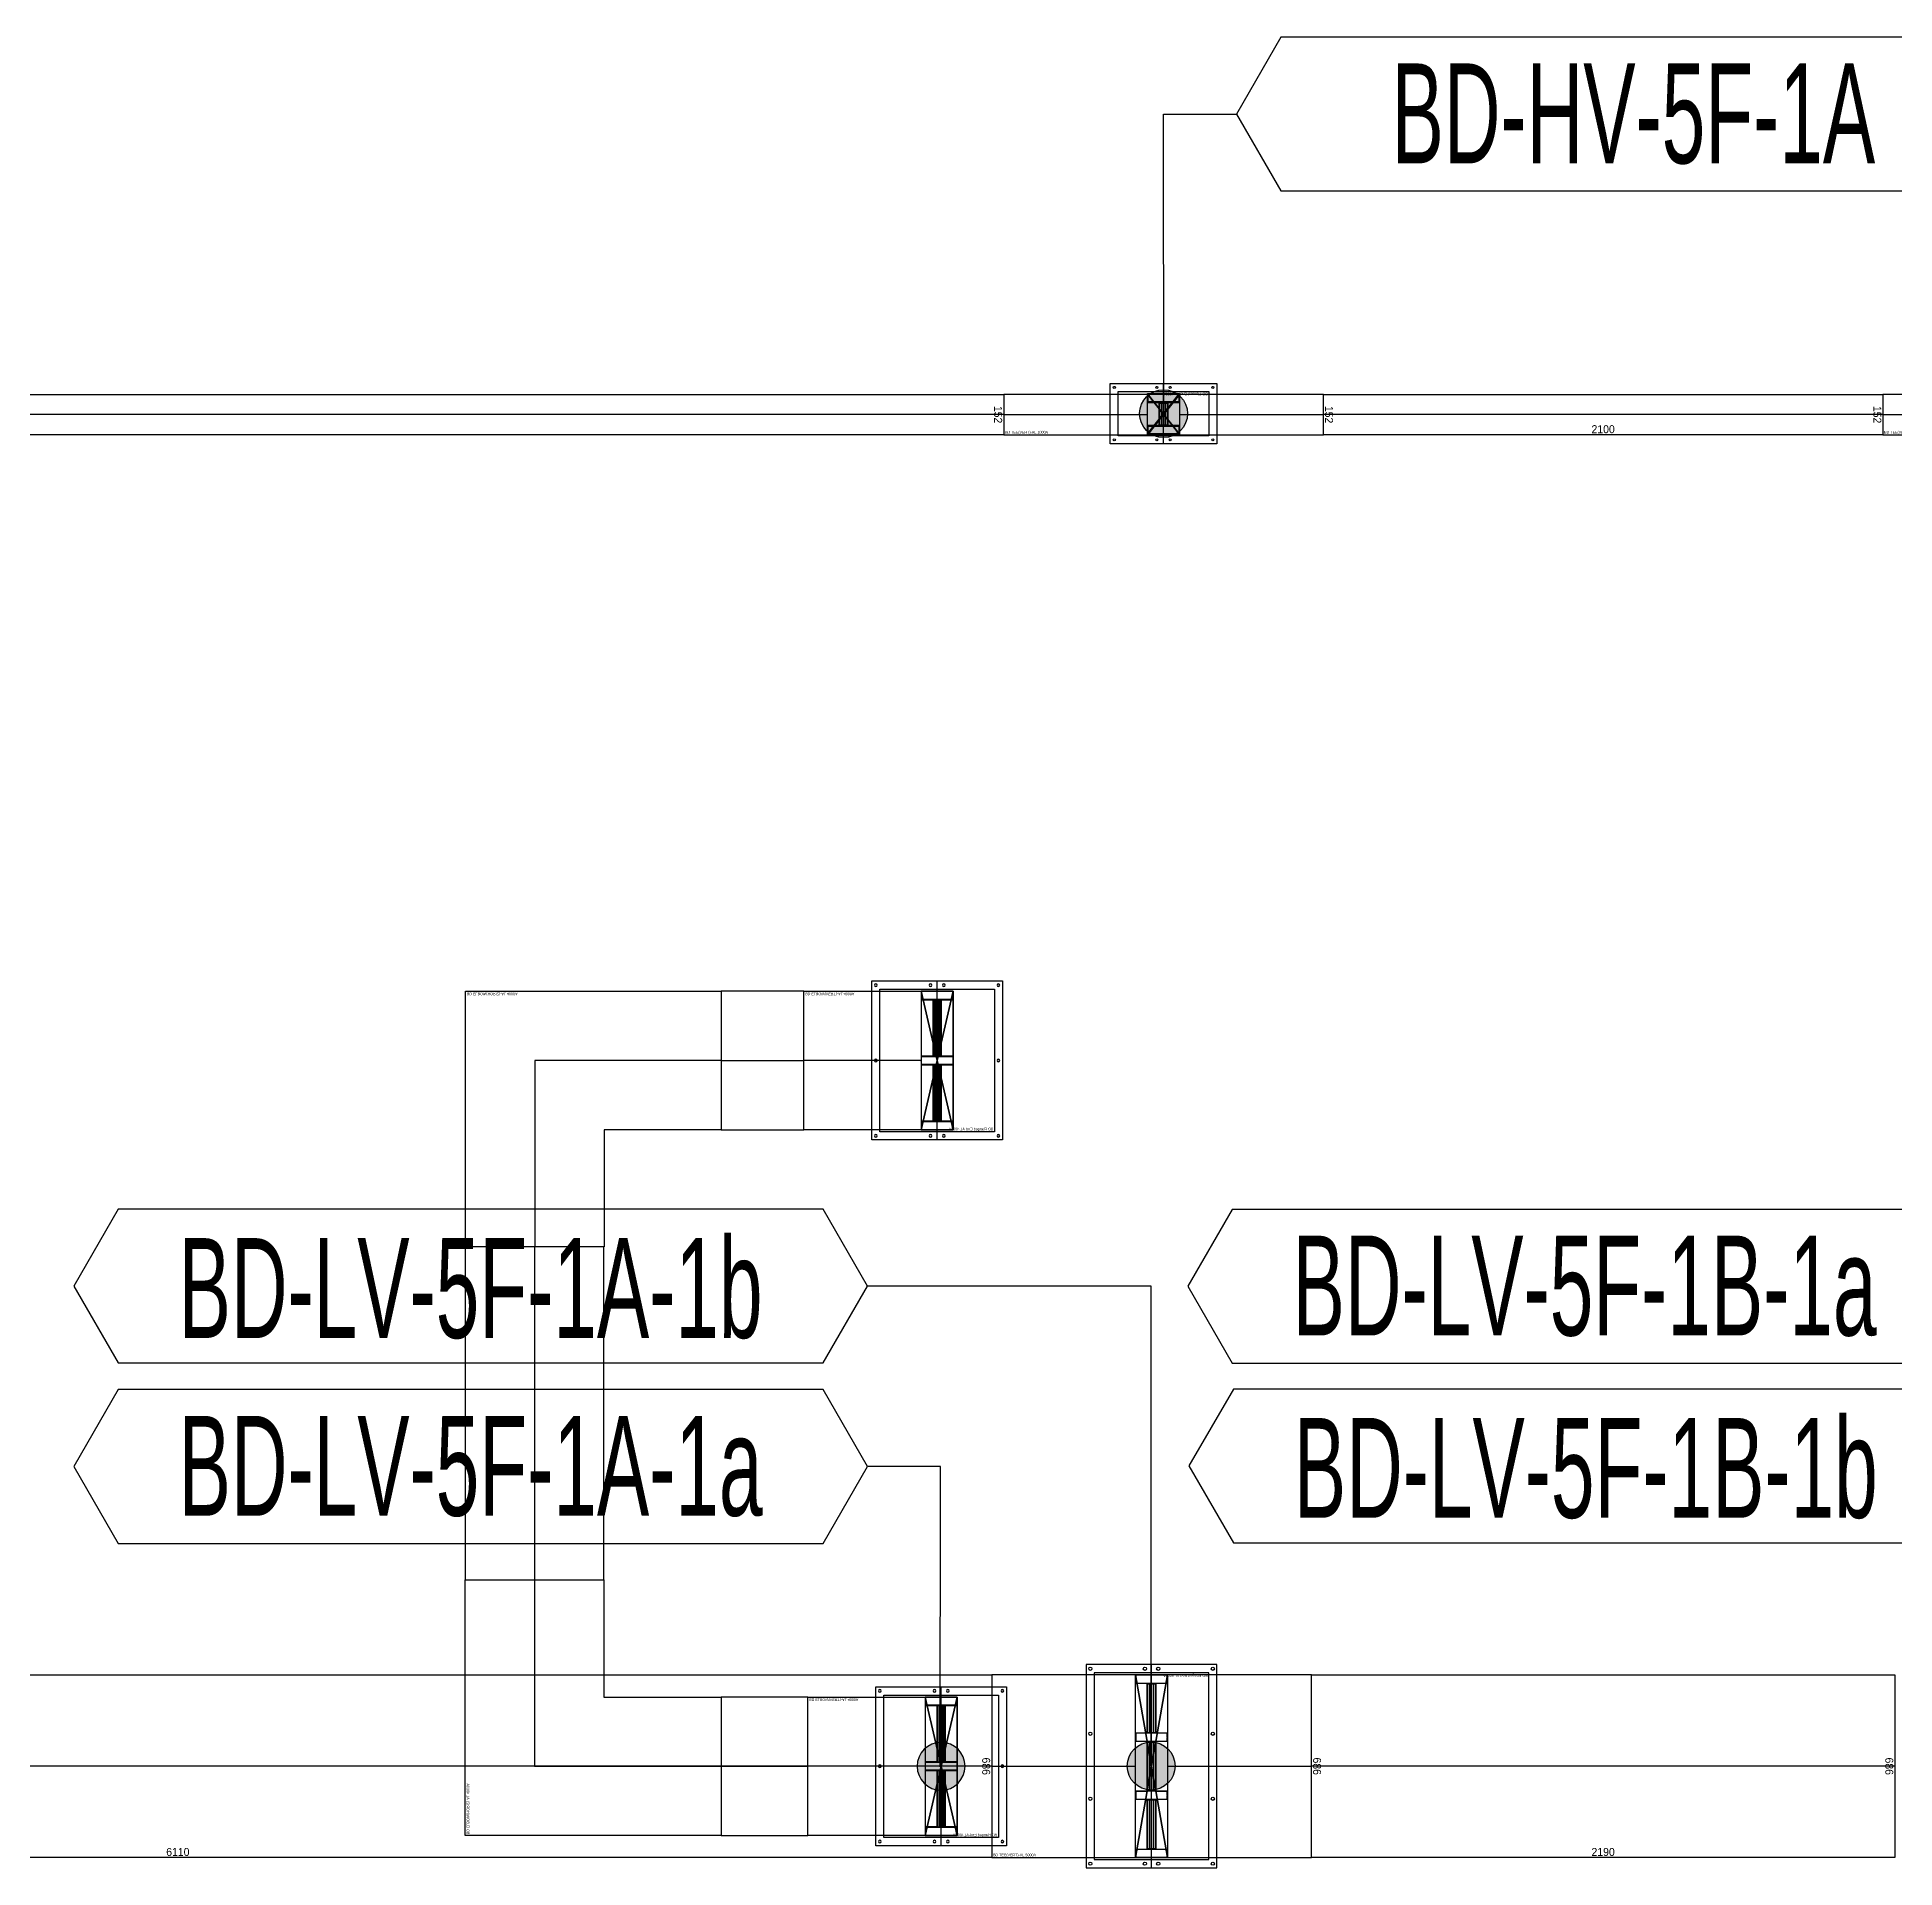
# Model space of a CAD drawing. Header units: millimetres. Extents: x 28486 to 374549, y -351975 to 868946.
# Drawn here: x 134225 to 141199, y 493074 to 499947 of the extents above; entities that cross this region are included whole.
import ezdxf
from ezdxf.enums import TextEntityAlignment as Align

# ---------------------------------------------------------------- set-up
doc = ezdxf.new("R2010")
doc.units = ezdxf.units.MM
doc.header["$LTSCALE"] = 150
doc.layers.get('Defpoints').update_dxf_attribs({"color": 150})
for name, color, linetype in [('-----27 Bus Duct_HV_IT BACK UP B', 3, 'Continuous'), ('-----27 Bus Duct_LV_380-220V', 200, 'Continuous'), ('-----27 Bus Duct_LV_380-220V_IT BACK UP', 2, 'Continuous'), ('-----29 주기', 1, 'Continuous'), ('-----30 Text', 2, 'Continuous'), ('-----99 Cable Schedule', 2, 'Continuous')]:
    doc.layers.add(name, color=color, linetype=linetype)
doc.styles.add('ELEC', font='')
doc.styles.get("Standard").update_dxf_attribs({"font": ''})
doc.styles.get('ELEC').set_extended_font_data('Dotum')
doc.styles.get('Standard').set_extended_font_data('Dotum')
doc.dimstyles.new('전기통신참고용-치수', dxfattribs={"dimscale": 15, "dimtxt": 2, "dimasz": 0, "dimexe": 0, "dimexo": 0, "dimgap": 0.4, "dimtad": 4, "dimdec": 0, "dimzin": 0, "dimdsep": 46, "dimtxsty": 'Standard', "dimblk": 'NONE', "dimcen": 0, "dimse1": 1, "dimse2": 1, "dimsd1": 1, "dimsd2": 1, "dimclrd": 8, "dimclre": 8, "dimclrt": 8, "dimadec": 0, "dimazin": 0, "dimtfac": 1, "dimtdec": 0, "dimtix": 1, "dimtmove": 2, "dimatfit": 0, "dimldrblk": 'NONE', "dimfxl": 2, "dimtolj": 1, "dimtzin": 0, "dimarcsym": 0})

# ---------------------------------------------------------------- blocks, each defined once
blk = doc.blocks.new('*U79')
at = {"color": 0}
blk.add_line((0, 381.5), (0, -381.5), dxfattribs=at)
at = {"color": 1}
for p, q in [((60, 343), (-60, -343)), ((-60, 343), (60, -343))]:
    blk.add_line(p, q, dxfattribs=at)
at = {"color": 0}
for points in [[(-245, -381.5), (245, -381.5), (245, 381.5), (-245, 381.5)], [(-215, -350.5), (215, -350.5), (215, 350.5), (-215, 350.5)]]:
    blk.add_lwpolyline(points, close=True, dxfattribs=at)
at = {"color": 1}
blk.add_lwpolyline([(60, -343), (-60, -343), (-60, 343), (60, 343)], close=True, dxfattribs=at)
for points in [[(-60, 123, -0.4142136), (-58, 125), (-17.2, 125, 0.4142136), (-16.2, 126), (-16.2, 310, 0.4142136), (-17.2, 311), (-58, 311, -0.4142136), (-60, 313), (-60, 343, -0.4142136), (-59, 342), (-59, 313, 0.4142136), (-58, 312), (58, 312, 0.4142136), (59, 313), (59, 342, -0.4142136), (60, 343), (60, 313, -0.4142136), (58, 311), (17.2, 311, 0.4142136), (16.2, 310), (16.2, 126, 0.4142136), (17.2, 125), (58, 125, -0.4142136), (60, 123), (60, 111, -0.4142136), (59, 112), (59, 123, 0.4142136), (58, 124), (-58, 124, 0.4142136), (-59, 123), (-59, 112, -0.4142136), (-60, 111), (-60, 111), (-60, 111), (-60, 111)], [(-15.2, 126), (-15.2, 310, -0.4142136), (-14.2, 311), (14.2, 311, -0.4142136), (15.2, 310), (15.2, 126, -0.4142136), (14.2, 125), (-14.2, 125, -0.4142136)], [(-14.2, 127), (-14.2, 309, -0.4142136), (-13.2, 310), (-8.85, 310, -0.4142136), (-7.85, 309), (-7.85, 127, -0.4142136), (-8.85, 126), (-13.2, 126, -0.4142136)], [(-6.85, 127), (-6.85, 309, -0.4142136), (-5.85, 310), (-1.5, 310, -0.4142136), (-0.5, 309), (-0.5, 127, -0.4142136), (-1.5, 126), (-5.85, 126, -0.4142136)], [(0.5, 127), (0.5, 309, -0.4142136), (1.5, 310), (5.85, 310, -0.4142136), (6.85, 309), (6.85, 127, -0.4142136), (5.85, 126), (1.5, 126, -0.4142136)], [(7.85, 127), (7.85, 309, -0.4142136), (8.85, 310), (13.2, 310, -0.4142136), (14.2, 309), (14.2, 127, -0.4142136), (13.2, 126), (8.85, 126, -0.4142136)], [(-60, -95, -0.4142136), (-58, -93), (-17.2, -93, 0.4142136), (-16.2, -92), (-16.2, 92, 0.4142136), (-17.2, 93), (-58, 93, -0.4142136), (-60, 95), (-60, 109, -0.4142136), (-59, 108), (-59, 95, 0.4142136), (-58, 94), (58, 94, 0.4142136), (59, 95), (59, 108, -0.4142136), (60, 109), (60, 95, -0.4142136), (58, 93), (17.2, 93, 0.4142136), (16.2, 92), (16.2, -92, 0.4142136), (17.2, -93), (58, -93, -0.4142136), (60, -95), (60, -108, -0.4142136), (59, -107), (59, -95, 0.4142136), (58, -94), (-58, -94, 0.4142136), (-59, -95), (-59, -107, -0.4142136), (-60, -108), (-60, -108), (-60, -108), (-60, -108)], [(-15.2, -92), (-15.2, 92, -0.4142136), (-14.2, 93), (14.2, 93, -0.4142136), (15.2, 92), (15.2, -92, -0.4142136), (14.2, -93), (-14.2, -93, -0.4142136)], [(-14.2, -91), (-14.2, 91, -0.4142136), (-13.2, 92), (-8.85, 92, -0.4142136), (-7.85, 91), (-7.85, -91, -0.4142136), (-8.85, -92), (-13.2, -92, -0.4142136)], [(-6.85, -91), (-6.85, 91, -0.4142136), (-5.85, 92), (-1.5, 92, -0.4142136), (-0.5, 91), (-0.5, -91, -0.4142136), (-1.5, -92), (-5.85, -92, -0.4142136)], [(0.5, -91), (0.5, 91, -0.4142136), (1.5, 92), (5.85, 92, -0.4142136), (6.85, 91), (6.85, -91, -0.4142136), (5.85, -92), (1.5, -92, -0.4142136)], [(7.85, -91), (7.85, 91, -0.4142136), (8.85, 92), (13.2, 92, -0.4142136), (14.2, 91), (14.2, -91, -0.4142136), (13.2, -92), (8.85, -92, -0.4142136)], [(-60, -313, -0.4142136), (-58, -311), (-17.2, -311, 0.4142136), (-16.2, -310), (-16.2, -126, 0.4142136), (-17.2, -125), (-58, -125, -0.4142136), (-60, -123), (-60, -110, -0.4142136), (-59, -111), (-59, -123, 0.4142136), (-58, -124), (58, -124, 0.4142136), (59, -123), (59, -111, -0.4142136), (60, -110), (60, -123, -0.4142136), (58, -125), (17.2, -125, 0.4142136), (16.2, -126), (16.2, -310, 0.4142136), (17.2, -311), (58, -311, -0.4142136), (60, -313), (60, -343, -0.4142136), (59, -342), (59, -313, 0.4142136), (58, -312), (-58, -312, 0.4142136), (-59, -313), (-59, -342, -0.4142136), (-60, -343), (-60, -343), (-60, -343), (-60, -343)], [(-15.2, -310), (-15.2, -126, -0.4142136), (-14.2, -125), (14.2, -125, -0.4142136), (15.2, -126), (15.2, -310, -0.4142136), (14.2, -311), (-14.2, -311, -0.4142136)], [(-14.2, -309), (-14.2, -127, -0.4142136), (-13.2, -126), (-8.85, -126, -0.4142136), (-7.85, -127), (-7.85, -309, -0.4142136), (-8.85, -310), (-13.2, -310, -0.4142136)], [(-6.85, -309), (-6.85, -127, -0.4142136), (-5.85, -126), (-1.5, -126, -0.4142136), (-0.5, -127), (-0.5, -309, -0.4142136), (-1.5, -310), (-5.85, -310, -0.4142136)], [(0.5, -309), (0.5, -127, -0.4142136), (1.5, -126), (5.85, -126, -0.4142136), (6.85, -127), (6.85, -309, -0.4142136), (5.85, -310), (1.5, -310, -0.4142136)], [(7.85, -309), (7.85, -127, -0.4142136), (8.85, -126), (13.2, -126, -0.4142136), (14.2, -127), (14.2, -309, -0.4142136), (13.2, -310), (8.85, -310, -0.4142136)]]:
    blk.add_lwpolyline(points, format="xyb", close=True, dxfattribs=at)
at = {"color": 0}
for centre in [(-230, 366), (-25, 366), (25, 366), (230, 366), (-230, 122), (230, 122), (-230, -122), (230, -122), (-230, -366), (-25, -366), (25, -366), (230, -366)]:
    blk.add_circle(centre, 6, dxfattribs=at)
at = {"color": 0, "style": 'ELEC'}
blk.add_text('BD Flanged End-AL 5000A', height=10, dxfattribs=at).set_placement((-210, -340.5), align=Align.MIDDLE_LEFT)
blk = doc.blocks.new('*U287')
at = {"color": 1}
for p, q in [((390, 343), (270, -343)), ((270, 343), (390, -343)), ((-270, 0), (270, 0)), ((390, 0), (930, 0))]:
    blk.add_line(p, q, dxfattribs=at)
at = {"color": 0}
for points in [[(-270, -343), (270, -343), (270, 343), (-270, 343)], [(390, -343), (930, -343), (930, 343), (390, 343)]]:
    blk.add_lwpolyline(points, close=True, dxfattribs=at)
for points in [[(390, 343), (270, 343)], [(270, -343), (390, -343)]]:
    blk.add_lwpolyline(points, dxfattribs=at)
at = {"color": 1}
for points in [[(270, 123, -0.4142136), (272, 125), (312.8, 125, 0.4142136), (313.8, 126), (313.8, 310, 0.4142136), (312.8, 311), (272, 311, -0.4142136), (270, 313), (270, 343, -0.4142136), (271, 342), (271, 313, 0.4142136), (272, 312), (388, 312, 0.4142136), (389, 313), (389, 342, -0.4142136), (390, 343), (390, 313, -0.4142136), (388, 311), (347.2, 311, 0.4142136), (346.2, 310), (346.2, 126, 0.4142136), (347.2, 125), (388, 125, -0.4142136), (390, 123), (390, 111, -0.4142136), (389, 112), (389, 123, 0.4142136), (388, 124), (272, 124, 0.4142136), (271, 123), (271, 112, -0.4142136), (270, 111), (270, 111), (270, 111), (270, 111)], [(314.8, 126), (314.8, 310, -0.4142136), (315.8, 311), (344.2, 311, -0.4142136), (345.2, 310), (345.2, 126, -0.4142136), (344.2, 125), (315.8, 125, -0.4142136)], [(315.8, 127), (315.8, 309, -0.4142136), (316.8, 310), (321.15, 310, -0.4142136), (322.15, 309), (322.15, 127, -0.4142136), (321.15, 126), (316.8, 126, -0.4142136)], [(323.15, 127), (323.15, 309, -0.4142136), (324.15, 310), (328.5, 310, -0.4142136), (329.5, 309), (329.5, 127, -0.4142136), (328.5, 126), (324.15, 126, -0.4142136)], [(330.5, 127), (330.5, 309, -0.4142136), (331.5, 310), (335.85, 310, -0.4142136), (336.85, 309), (336.85, 127, -0.4142136), (335.85, 126), (331.5, 126, -0.4142136)], [(337.85, 127), (337.85, 309, -0.4142136), (338.85, 310), (343.2, 310, -0.4142136), (344.2, 309), (344.2, 127, -0.4142136), (343.2, 126), (338.85, 126, -0.4142136)], [(270, -95, -0.4142136), (272, -93), (312.8, -93, 0.4142136), (313.8, -92), (313.8, 92, 0.4142136), (312.8, 93), (272, 93, -0.4142136), (270, 95), (270, 109, -0.4142136), (271, 108), (271, 95, 0.4142136), (272, 94), (388, 94, 0.4142136), (389, 95), (389, 108, -0.4142136), (390, 109), (390, 95, -0.4142136), (388, 93), (347.2, 93, 0.4142136), (346.2, 92), (346.2, -92, 0.4142136), (347.2, -93), (388, -93, -0.4142136), (390, -95), (390, -108, -0.4142136), (389, -107), (389, -95, 0.4142136), (388, -94), (272, -94, 0.4142136), (271, -95), (271, -107, -0.4142136), (270, -108), (270, -108), (270, -108), (270, -108)], [(314.8, -92), (314.8, 92, -0.4142136), (315.8, 93), (344.2, 93, -0.4142136), (345.2, 92), (345.2, -92, -0.4142136), (344.2, -93), (315.8, -93, -0.4142136)], [(315.8, -91), (315.8, 91, -0.4142136), (316.8, 92), (321.15, 92, -0.4142136), (322.15, 91), (322.15, -91, -0.4142136), (321.15, -92), (316.8, -92, -0.4142136)], [(323.15, -91), (323.15, 91, -0.4142136), (324.15, 92), (328.5, 92, -0.4142136), (329.5, 91), (329.5, -91, -0.4142136), (328.5, -92), (324.15, -92, -0.4142136)], [(330.5, -91), (330.5, 91, -0.4142136), (331.5, 92), (335.85, 92, -0.4142136), (336.85, 91), (336.85, -91, -0.4142136), (335.85, -92), (331.5, -92, -0.4142136)], [(337.85, -91), (337.85, 91, -0.4142136), (338.85, 92), (343.2, 92, -0.4142136), (344.2, 91), (344.2, -91, -0.4142136), (343.2, -92), (338.85, -92, -0.4142136)], [(270, -313, -0.4142136), (272, -311), (312.8, -311, 0.4142136), (313.8, -310), (313.8, -126, 0.4142136), (312.8, -125), (272, -125, -0.4142136), (270, -123), (270, -110, -0.4142136), (271, -111), (271, -123, 0.4142136), (272, -124), (388, -124, 0.4142136), (389, -123), (389, -111, -0.4142136), (390, -110), (390, -123, -0.4142136), (388, -125), (347.2, -125, 0.4142136), (346.2, -126), (346.2, -310, 0.4142136), (347.2, -311), (388, -311, -0.4142136), (390, -313), (390, -343, -0.4142136), (389, -342), (389, -313, 0.4142136), (388, -312), (272, -312, 0.4142136), (271, -313), (271, -342, -0.4142136), (270, -343), (270, -343), (270, -343), (270, -343)], [(314.8, -310), (314.8, -126, -0.4142136), (315.8, -125), (344.2, -125, -0.4142136), (345.2, -126), (345.2, -310, -0.4142136), (344.2, -311), (315.8, -311, -0.4142136)], [(315.8, -309), (315.8, -127, -0.4142136), (316.8, -126), (321.15, -126, -0.4142136), (322.15, -127), (322.15, -309, -0.4142136), (321.15, -310), (316.8, -310, -0.4142136)], [(323.15, -309), (323.15, -127, -0.4142136), (324.15, -126), (328.5, -126, -0.4142136), (329.5, -127), (329.5, -309, -0.4142136), (328.5, -310), (324.15, -310, -0.4142136)], [(330.5, -309), (330.5, -127, -0.4142136), (331.5, -126), (335.85, -126, -0.4142136), (336.85, -127), (336.85, -309, -0.4142136), (335.85, -310), (331.5, -310, -0.4142136)], [(337.85, -309), (337.85, -127, -0.4142136), (338.85, -126), (343.2, -126, -0.4142136), (344.2, -127), (344.2, -309, -0.4142136), (343.2, -310), (338.85, -310, -0.4142136)]]:
    blk.add_lwpolyline(points, format="xyb", close=True, dxfattribs=at)
at = {"color": 0, "style": 'ELEC'}
blk.add_text('BD TEE(VERT)-AL 5000A', height=10, dxfattribs=at).set_placement((-265, -333), align=Align.MIDDLE_LEFT)
blk = doc.blocks.new('*D183')
at = {"layer": 'Defpoints', "color": 0, "transparency": 16777216}
for p in [(0, 4671.3), (686, 4671.3), (686, 4671.3)]:
    blk.add_point(p, dxfattribs=at)
at = {"color": 0, "transparency": 16777216, "insert": (343, 4650.3), "char_height": 30, "attachment_point": 5}
blk.add_mtext('\\A1;{\\C0;686}', dxfattribs=at)
blk = doc.blocks.new('_None')
blk = doc.blocks.new('*D184')
at = {"layer": 'Defpoints', "color": 0, "transparency": 16777216}
for p in [(686, 4671.3), (686, 4671.3), (686, -1438.7)]:
    blk.add_point(p, dxfattribs=at)
at = {"color": 0, "transparency": 16777216, "insert": (665, 1616.3), "char_height": 30, "attachment_point": 5, "rotation": 90}
blk.add_mtext('\\A1;{\\C0;6110}', dxfattribs=at)
blk = doc.blocks.new('*D185')
at = {"layer": 'Defpoints', "color": 0, "transparency": 16777216}
for p in [(0, -1438.7), (686, -1438.7), (686, -1438.7)]:
    blk.add_point(p, dxfattribs=at)
at = {"color": 0, "transparency": 16777216, "insert": (343, -1417.7), "char_height": 30, "attachment_point": 5}
blk.add_mtext('\\A1;{\\C0;686}', dxfattribs=at)
blk = doc.blocks.new('*D696')
at = {"layer": 'Defpoints', "color": 0, "transparency": 16777216}
for p in [(0, 3971.3), (686, 3971.3), (686, 3971.3)]:
    blk.add_point(p, dxfattribs=at)
at = {"color": 0, "transparency": 16777216, "insert": (343, 3950.3), "char_height": 30, "attachment_point": 5}
blk.add_mtext('\\A1;{\\C0;686}', dxfattribs=at)
blk = doc.blocks.new('*D697')
at = {"layer": 'Defpoints', "color": 0, "transparency": 16777216}
for p in [(686, 3971.3), (686, 3971.3), (686, 1781.3)]:
    blk.add_point(p, dxfattribs=at)
at = {"color": 0, "transparency": 16777216, "insert": (665, 2876.3), "char_height": 30, "attachment_point": 5, "rotation": 90}
blk.add_mtext('\\A1;{\\C0;2190}', dxfattribs=at)
blk = doc.blocks.new('*D698')
at = {"layer": 'Defpoints', "color": 0, "transparency": 16777216}
for p in [(0, 1781.3), (686, 1781.3), (686, 1781.3)]:
    blk.add_point(p, dxfattribs=at)
at = {"color": 0, "transparency": 16777216, "insert": (343, 1802.3), "char_height": 30, "attachment_point": 5}
blk.add_mtext('\\A1;{\\C0;686}', dxfattribs=at)
blk = doc.blocks.new('*D640')
at = {"layer": 'Defpoints', "color": 0, "transparency": 16777216}
for p in [(0, 29808.7), (152, 29808.7), (152, 29808.7)]:
    blk.add_point(p, dxfattribs=at)
at = {"color": 0, "transparency": 16777216, "insert": (76, 29787.7), "char_height": 30, "attachment_point": 5}
blk.add_mtext('\\A1;{\\C0;152}', dxfattribs=at)
blk = doc.blocks.new('*D641')
at = {"layer": 'Defpoints', "color": 0, "transparency": 16777216}
for p in [(152, 29808.7), (152, 29808.7), (152, -6491.3)]:
    blk.add_point(p, dxfattribs=at)
at = {"color": 0, "transparency": 16777216, "insert": (131, 11658.7), "char_height": 30, "attachment_point": 5, "rotation": 90}
blk.add_mtext('\\A1;{\\C0;36300}', dxfattribs=at)
blk = doc.blocks.new('*D644')
at = {"layer": 'Defpoints', "color": 0, "transparency": 16777216}
for p in [(0, 989), (152, 989), (152, 989)]:
    blk.add_point(p, dxfattribs=at)
at = {"color": 0, "transparency": 16777216, "insert": (76, 968), "char_height": 30, "attachment_point": 5}
blk.add_mtext('\\A1;{\\C0;152}', dxfattribs=at)
blk = doc.blocks.new('*D645')
at = {"layer": 'Defpoints', "color": 0, "transparency": 16777216}
for p in [(152, 989), (152, 989), (152, -1111)]:
    blk.add_point(p, dxfattribs=at)
at = {"color": 0, "transparency": 16777216, "insert": (131, -61), "char_height": 30, "attachment_point": 5, "rotation": 90}
blk.add_mtext('\\A1;{\\C0;2100}', dxfattribs=at)
blk = doc.blocks.new('*D646')
at = {"layer": 'Defpoints', "color": 0, "transparency": 16777216}
for p in [(0, -1111), (152, -1111), (152, -1111)]:
    blk.add_point(p, dxfattribs=at)
at = {"color": 0, "transparency": 16777216, "insert": (76, -1090), "char_height": 30, "attachment_point": 5}
blk.add_mtext('\\A1;{\\C0;152}', dxfattribs=at)
blk = doc.blocks.new('A$C9a0ab699')
h = blk.add_hatch(color=0)
edge = h.paths.add_edge_path()
edge.add_arc((0, 0), 64, 720, 1080, ccw=False)
at = {"color": 0}
blk.add_circle((0, 0), 64, dxfattribs=at)
blk = doc.blocks.new('*U66')
at = {"color": 1}
for p, q in [((60, 76), (-60, -76)), ((-60, 76), (60, -76))]:
    blk.add_line(p, q, dxfattribs=at)
at = {"color": 0}
blk.add_line((0, 113.5), (0, -113.5), dxfattribs=at)
for points in [[(200, -113.5), (-200, -113.5), (-200, 113.5), (200, 113.5)], [(170, -83.5), (-170, -83.5), (-170, 83.5), (170, 83.5)]]:
    blk.add_lwpolyline(points, close=True, dxfattribs=at)
at = {"color": 1}
blk.add_lwpolyline([(60, -76), (-60, -76), (-60, 76), (60, 76)], close=True, dxfattribs=at)
for points in [[(-60, -46, -0.4142136), (-58, -44), (-17.2, -44, 0.4142136), (-16.2, -43), (-16.2, 43, 0.4142136), (-17.2, 44), (-58, 44, -0.4142136), (-60, 46), (-60, 76, -0.4142136), (-59, 75), (-59, 46, 0.4142136), (-58, 45), (58, 45, 0.4142136), (59, 46), (59, 75, -0.4142136), (60, 76), (60, 46, -0.4142136), (58, 44), (17.2, 44, 0.4142136), (16.2, 43), (16.2, -43, 0.4142136), (17.2, -44), (58, -44, -0.4142136), (60, -46), (60, -76, -0.4142136), (59, -75), (59, -46, 0.4142136), (58, -45), (-58, -45, 0.4142136), (-59, -46), (-59, -75, -0.4142136), (-60, -76), (-60, -76), (-60, -76), (-60, -76)], [(-15.2, -43), (-15.2, 43, -0.4142136), (-14.2, 44), (14.2, 44, -0.4142136), (15.2, 43), (15.2, -43, -0.4142136), (14.2, -44), (-14.2, -44, -0.4142136)], [(-14.2, -42), (-14.2, 42, -0.4142136), (-13.2, 43), (-8.85, 43, -0.4142136), (-7.85, 42), (-7.85, -42, -0.4142136), (-8.85, -43), (-13.2, -43, -0.4142136)], [(-6.85, -42), (-6.85, 42, -0.4142136), (-5.85, 43), (-1.5, 43, -0.4142136), (-0.5, 42), (-0.5, -42, -0.4142136), (-1.5, -43), (-5.85, -43, -0.4142136)], [(0.5, -42), (0.5, 42, -0.4142136), (1.5, 43), (5.85, 43, -0.4142136), (6.85, 42), (6.85, -42, -0.4142136), (5.85, -43), (1.5, -43, -0.4142136)], [(7.85, -42), (7.85, 42, -0.4142136), (8.85, 43), (13.2, 43, -0.4142136), (14.2, 42), (14.2, -42, -0.4142136), (13.2, -43), (8.85, -43, -0.4142136)]]:
    blk.add_lwpolyline(points, format="xyb", close=True, dxfattribs=at)
at = {"color": 0}
for centre in [(-185, 98.5), (-25, 98.5), (25, 98.5), (185, 98.5), (-185, -98.5), (-25, -98.5), (25, -98.5), (185, -98.5)]:
    blk.add_circle(centre, 4, dxfattribs=at)
at = {"color": 0, "style": 'ELEC'}
blk.add_text('BD Flanged End-AL 1000A', height=10, dxfattribs=at).set_placement((-165, -73.5), align=Align.MIDDLE_LEFT)
blk = doc.blocks.new('*U292')
at = {"color": 1}
for p, q in [((390, 76), (270, -76)), ((270, 76), (390, -76)), ((-270, 0), (270, 0)), ((390, 0), (930, 0))]:
    blk.add_line(p, q, dxfattribs=at)
at = {"color": 0}
for points in [[(-270, -76), (270, -76), (270, 76), (-270, 76)], [(390, -76), (930, -76), (930, 76), (390, 76)]]:
    blk.add_lwpolyline(points, close=True, dxfattribs=at)
for points in [[(390, 76), (270, 76)], [(270, -76), (390, -76)]]:
    blk.add_lwpolyline(points, dxfattribs=at)
at = {"color": 1}
for points in [[(270, -46, -0.4142136), (272, -44), (312.8, -44, 0.4142136), (313.8, -43), (313.8, 43, 0.4142136), (312.8, 44), (272, 44, -0.4142136), (270, 46), (270, 76, -0.4142136), (271, 75), (271, 46, 0.4142136), (272, 45), (388, 45, 0.4142136), (389, 46), (389, 75, -0.4142136), (390, 76), (390, 46, -0.4142136), (388, 44), (347.2, 44, 0.4142136), (346.2, 43), (346.2, -43, 0.4142136), (347.2, -44), (388, -44, -0.4142136), (390, -46), (390, -76, -0.4142136), (389, -75), (389, -46, 0.4142136), (388, -45), (272, -45, 0.4142136), (271, -46), (271, -75, -0.4142136), (270, -76), (270, -76), (270, -76), (270, -76)], [(314.8, -43), (314.8, 43, -0.4142136), (315.8, 44), (344.2, 44, -0.4142136), (345.2, 43), (345.2, -43, -0.4142136), (344.2, -44), (315.8, -44, -0.4142136)], [(315.8, -42), (315.8, 42, -0.4142136), (316.8, 43), (321.15, 43, -0.4142136), (322.15, 42), (322.15, -42, -0.4142136), (321.15, -43), (316.8, -43, -0.4142136)], [(323.15, -42), (323.15, 42, -0.4142136), (324.15, 43), (328.5, 43, -0.4142136), (329.5, 42), (329.5, -42, -0.4142136), (328.5, -43), (324.15, -43, -0.4142136)], [(330.5, -42), (330.5, 42, -0.4142136), (331.5, 43), (335.85, 43, -0.4142136), (336.85, 42), (336.85, -42, -0.4142136), (335.85, -43), (331.5, -43, -0.4142136)], [(337.85, -42), (337.85, 42, -0.4142136), (338.85, 43), (343.2, 43, -0.4142136), (344.2, 42), (344.2, -42, -0.4142136), (343.2, -43), (338.85, -43, -0.4142136)]]:
    blk.add_lwpolyline(points, format="xyb", close=True, dxfattribs=at)
at = {"color": 0, "style": 'ELEC'}
blk.add_text('BD TEE(VERT)-AL 1000A', height=10, dxfattribs=at).set_placement((-265, -66), align=Align.MIDDLE_LEFT)
blk = doc.blocks.new('*U23')
at = {"color": 0}
blk.add_line((0, -298.5), (0, 298.5), dxfattribs=at)
at = {"color": 1}
for p, q in [((60, 260), (-60, -260)), ((-60, 260), (60, -260))]:
    blk.add_line(p, q, dxfattribs=at)
at = {"color": 0}
for points in [[(-245, -298.5), (245, -298.5), (245, 298.5), (-245, 298.5)], [(-215, -267.5), (215, -267.5), (215, 267.5), (-215, 267.5)]]:
    blk.add_lwpolyline(points, close=True, dxfattribs=at)
at = {"color": 1}
blk.add_lwpolyline([(60, -260), (-60, -260), (-60, 260), (60, 260)], close=True, dxfattribs=at)
for points in [[(-60, 14, -0.4142136), (-58, 16), (-17.2, 16, 0.4142136), (-16.2, 17), (-16.2, 227, 0.4142136), (-17.2, 228), (-58, 228, -0.4142136), (-60, 230), (-60, 260, -0.4142136), (-59, 259), (-59, 230, 0.4142136), (-58, 229), (58, 229, 0.4142136), (59, 230), (59, 259, -0.4142136), (60, 260), (60, 230, -0.4142136), (58, 228), (17.2, 228, 0.4142136), (16.2, 227), (16.2, 17, 0.4142136), (17.2, 16), (58, 16, -0.4142136), (60, 14), (60, 2, -0.4142136), (59, 3), (59, 14, 0.4142136), (58, 15), (-58, 15, 0.4142136), (-59, 14), (-59, 3, -0.4142136), (-60, 2), (-60, 2), (-60, 2), (-60, 2)], [(-15.2, 17), (-15.2, 227, -0.4142136), (-14.2, 228), (14.2, 228, -0.4142136), (15.2, 227), (15.2, 17, -0.4142136), (14.2, 16), (-14.2, 16, -0.4142136)], [(-14.2, 18), (-14.2, 226, -0.4142136), (-13.2, 227), (-8.85, 227, -0.4142136), (-7.85, 226), (-7.85, 18, -0.4142136), (-8.85, 17), (-13.2, 17, -0.4142136)], [(-6.85, 18), (-6.85, 226, -0.4142136), (-5.85, 227), (-1.5, 227, -0.4142136), (-0.5, 226), (-0.5, 18, -0.4142136), (-1.5, 17), (-5.85, 17, -0.4142136)], [(0.5, 18), (0.5, 226, -0.4142136), (1.5, 227), (5.85, 227, -0.4142136), (6.85, 226), (6.85, 18, -0.4142136), (5.85, 17), (1.5, 17, -0.4142136)], [(7.85, 18), (7.85, 226, -0.4142136), (8.85, 227), (13.2, 227, -0.4142136), (14.2, 226), (14.2, 18, -0.4142136), (13.2, 17), (8.85, 17, -0.4142136)], [(-60, -230, -0.4142136), (-58, -228), (-17.2, -228, 0.4142136), (-16.2, -227), (-16.2, -17, 0.4142136), (-17.2, -16), (-58, -16, -0.4142136), (-60, -14), (-60, 0, -0.4142136), (-59, -1), (-59, -14, 0.4142136), (-58, -15), (58, -15, 0.4142136), (59, -14), (59, -1, -0.4142136), (60, 0), (60, -14, -0.4142136), (58, -16), (17.2, -16, 0.4142136), (16.2, -17), (16.2, -227, 0.4142136), (17.2, -228), (58, -228, -0.4142136), (60, -230), (60, -260, -0.4142136), (59, -259), (59, -230, 0.4142136), (58, -229), (-58, -229, 0.4142136), (-59, -230), (-59, -259, -0.4142136), (-60, -260), (-60, -260), (-60, -260), (-60, -260)], [(-15.2, -227), (-15.2, -17, -0.4142136), (-14.2, -16), (14.2, -16, -0.4142136), (15.2, -17), (15.2, -227, -0.4142136), (14.2, -228), (-14.2, -228, -0.4142136)], [(-14.2, -226), (-14.2, -18, -0.4142136), (-13.2, -17), (-8.85, -17, -0.4142136), (-7.85, -18), (-7.85, -226, -0.4142136), (-8.85, -227), (-13.2, -227, -0.4142136)], [(-6.85, -226), (-6.85, -18, -0.4142136), (-5.85, -17), (-1.5, -17, -0.4142136), (-0.5, -18), (-0.5, -226, -0.4142136), (-1.5, -227), (-5.85, -227, -0.4142136)], [(0.5, -226), (0.5, -18, -0.4142136), (1.5, -17), (5.85, -17, -0.4142136), (6.85, -18), (6.85, -226, -0.4142136), (5.85, -227), (1.5, -227, -0.4142136)], [(7.85, -226), (7.85, -18, -0.4142136), (8.85, -17), (13.2, -17, -0.4142136), (14.2, -18), (14.2, -226, -0.4142136), (13.2, -227), (8.85, -227, -0.4142136)]]:
    blk.add_lwpolyline(points, format="xyb", close=True, dxfattribs=at)
at = {"color": 0}
for centre in [(-230, 283), (-25, 283), (25, 283), (230, 283), (-230, 0), (230, 0), (-230, -283), (-25, -283), (25, -283), (230, -283)]:
    blk.add_circle(centre, 5, dxfattribs=at)
at = {"color": 0, "style": 'ELEC'}
blk.add_text('BD Flanged End-AL 4000A', height=10, dxfattribs=at).set_placement((-210, -257.5), align=Align.MIDDLE_LEFT)
blk = doc.blocks.new('*U22')
at = {"color": 1}
for p, q in [((340, 260), (220, -260)), ((220, 260), (340, -260))]:
    blk.add_line(p, q, dxfattribs=at)
at = {"color": 0}
blk.add_lwpolyline([(-220, -260), (220, -260), (220, 260), (-220, 260)], close=True, dxfattribs=at)
blk.add_lwpolyline([(220, -260), (340, -260), (340, 260), (220, 260)], dxfattribs=at)
at = {"color": 1}
for points in [[(220, 14, -0.4142136), (222, 16), (262.8, 16, 0.4142136), (263.8, 17), (263.8, 227, 0.4142136), (262.8, 228), (222, 228, -0.4142136), (220, 230), (220, 260, -0.4142136), (221, 259), (221, 230, 0.4142136), (222, 229), (338, 229, 0.4142136), (339, 230), (339, 259, -0.4142136), (340, 260), (340, 230, -0.4142136), (338, 228), (297.2, 228, 0.4142136), (296.2, 227), (296.2, 17, 0.4142136), (297.2, 16), (338, 16, -0.4142136), (340, 14), (340, 2, -0.4142136), (339, 3), (339, 14, 0.4142136), (338, 15), (222, 15, 0.4142136), (221, 14), (221, 3, -0.4142136), (220, 2), (220, 2), (220, 2), (220, 2)], [(264.8, 17), (264.8, 227, -0.4142136), (265.8, 228), (294.2, 228, -0.4142136), (295.2, 227), (295.2, 17, -0.4142136), (294.2, 16), (265.8, 16, -0.4142136)], [(265.8, 18), (265.8, 226, -0.4142136), (266.8, 227), (271.15, 227, -0.4142136), (272.15, 226), (272.15, 18, -0.4142136), (271.15, 17), (266.8, 17, -0.4142136)], [(273.15, 18), (273.15, 226, -0.4142136), (274.15, 227), (278.5, 227, -0.4142136), (279.5, 226), (279.5, 18, -0.4142136), (278.5, 17), (274.15, 17, -0.4142136)], [(280.5, 18), (280.5, 226, -0.4142136), (281.5, 227), (285.85, 227, -0.4142136), (286.85, 226), (286.85, 18, -0.4142136), (285.85, 17), (281.5, 17, -0.4142136)], [(287.85, 18), (287.85, 226, -0.4142136), (288.85, 227), (293.2, 227, -0.4142136), (294.2, 226), (294.2, 18, -0.4142136), (293.2, 17), (288.85, 17, -0.4142136)], [(220, -230, -0.4142136), (222, -228), (262.8, -228, 0.4142136), (263.8, -227), (263.8, -17, 0.4142136), (262.8, -16), (222, -16, -0.4142136), (220, -14), (220, 0, -0.4142136), (221, -1), (221, -14, 0.4142136), (222, -15), (338, -15, 0.4142136), (339, -14), (339, -1, -0.4142136), (340, 0), (340, -14, -0.4142136), (338, -16), (297.2, -16, 0.4142136), (296.2, -17), (296.2, -227, 0.4142136), (297.2, -228), (338, -228, -0.4142136), (340, -230), (340, -260, -0.4142136), (339, -259), (339, -230, 0.4142136), (338, -229), (222, -229, 0.4142136), (221, -230), (221, -259, -0.4142136), (220, -260), (220, -260), (220, -260), (220, -260)], [(264.8, -227), (264.8, -17, -0.4142136), (265.8, -16), (294.2, -16, -0.4142136), (295.2, -17), (295.2, -227, -0.4142136), (294.2, -228), (265.8, -228, -0.4142136)], [(265.8, -226), (265.8, -18, -0.4142136), (266.8, -17), (271.15, -17, -0.4142136), (272.15, -18), (272.15, -226, -0.4142136), (271.15, -227), (266.8, -227, -0.4142136)], [(273.15, -226), (273.15, -18, -0.4142136), (274.15, -17), (278.5, -17, -0.4142136), (279.5, -18), (279.5, -226, -0.4142136), (278.5, -227), (274.15, -227, -0.4142136)], [(280.5, -226), (280.5, -18, -0.4142136), (281.5, -17), (285.85, -17, -0.4142136), (286.85, -18), (286.85, -226, -0.4142136), (285.85, -227), (281.5, -227, -0.4142136)], [(287.85, -226), (287.85, -18, -0.4142136), (288.85, -17), (293.2, -17, -0.4142136), (294.2, -18), (294.2, -226, -0.4142136), (293.2, -227), (288.85, -227, -0.4142136)]]:
    blk.add_lwpolyline(points, format="xyb", close=True, dxfattribs=at)
blk.add_lwpolyline([(220, 0), (-220, 0)], dxfattribs=at)
at = {"color": 0, "style": 'ELEC'}
blk.add_text('BD ELBOW(VERT)-AL 4000A', height=10, dxfattribs=at).set_placement((-215, -250), align=Align.MIDDLE_LEFT)
blk = doc.blocks.new('*U24')
at = {"color": 0}
blk.add_lwpolyline([(-260, -260), (700, -260), (700, 260), (260, 260), (260, 700), (-260, 700)], close=True, dxfattribs=at)
at = {"color": 1}
blk.add_lwpolyline([(700, 0), (0, 0), (0, 700)], dxfattribs=at)
at = {"color": 0, "style": 'ELEC'}
blk.add_text('BD ELBOW(HORIZ)-AL 4000A', height=10, dxfattribs=at).set_placement((-255, -250), align=Align.MIDDLE_LEFT)
blk = doc.blocks.new('*D876')
at = {"layer": 'Defpoints', "color": 0, "transparency": 16777216}
for p in [(0, 3210), (520, 3210), (520, 3210)]:
    blk.add_point(p, dxfattribs=at)
at = {"color": 0, "transparency": 16777216, "insert": (260, 3189), "char_height": 30, "attachment_point": 5}
blk.add_mtext('\\A1;{\\C0;520}', dxfattribs=at)
blk = doc.blocks.new('*D877')
at = {"layer": 'Defpoints', "color": 0, "transparency": 16777216}
for p in [(520, 3210), (520, 3210), (520, 2900)]:
    blk.add_point(p, dxfattribs=at)
at = {"color": 0, "transparency": 16777216, "insert": (499, 3055), "char_height": 30, "attachment_point": 5, "rotation": 90}
blk.add_mtext('\\A1;{\\C0;310}', dxfattribs=at)
blk = doc.blocks.new('*D878')
at = {"layer": 'Defpoints', "color": 0, "transparency": 16777216}
for p in [(0, 2900), (520, 2900), (520, 2900)]:
    blk.add_point(p, dxfattribs=at)
at = {"color": 0, "transparency": 16777216, "insert": (260, 2921), "char_height": 30, "attachment_point": 5}
blk.add_mtext('\\A1;{\\C0;520}', dxfattribs=at)
blk = doc.blocks.new('*D860')
at = {"layer": 'Defpoints', "color": 0, "transparency": 16777216}
for p in [(0, 3226), (520, 3226), (520, 3226)]:
    blk.add_point(p, dxfattribs=at)
at = {"color": 0, "transparency": 16777216, "insert": (260, 3205), "char_height": 30, "attachment_point": 5}
blk.add_mtext('\\A1;{\\C0;520}', dxfattribs=at)
blk = doc.blocks.new('*D861')
at = {"layer": 'Defpoints', "color": 0, "transparency": 16777216}
for p in [(520, 3226), (520, 3226), (520, 2900)]:
    blk.add_point(p, dxfattribs=at)
at = {"color": 0, "transparency": 16777216, "insert": (499, 3063), "char_height": 30, "attachment_point": 5, "rotation": 90}
blk.add_mtext('\\A1;{\\C0;326}', dxfattribs=at)
blk = doc.blocks.new('*D862')
at = {"layer": 'Defpoints', "color": 0, "transparency": 16777216}
for p in [(0, 2900), (520, 2900), (520, 2900)]:
    blk.add_point(p, dxfattribs=at)
at = {"color": 0, "transparency": 16777216, "insert": (260, 2921), "char_height": 30, "attachment_point": 5}
blk.add_mtext('\\A1;{\\C0;520}', dxfattribs=at)
blk = doc.blocks.new('*D30')
at = {"layer": 'Defpoints', "color": 0, "transparency": 16777216}
for p in [(0, 4150), (520, 4150), (520, 4150)]:
    blk.add_point(p, dxfattribs=at)
at = {"color": 0, "transparency": 16777216, "insert": (260, 4129), "char_height": 30, "attachment_point": 5}
blk.add_mtext('\\A1;{\\C0;520}', dxfattribs=at)
blk = doc.blocks.new('*D31')
at = {"layer": 'Defpoints', "color": 0, "transparency": 16777216}
for p in [(520, 4150), (520, 4150), (520, 2900)]:
    blk.add_point(p, dxfattribs=at)
at = {"color": 0, "transparency": 16777216, "insert": (499, 3525), "char_height": 30, "attachment_point": 5, "rotation": 90}
blk.add_mtext('\\A1;{\\C0;1250}', dxfattribs=at)
blk = doc.blocks.new('*D32')
at = {"layer": 'Defpoints', "color": 0, "transparency": 16777216}
for p in [(0, 2900), (520, 2900), (520, 2900)]:
    blk.add_point(p, dxfattribs=at)
at = {"color": 0, "transparency": 16777216, "insert": (260, 2921), "char_height": 30, "attachment_point": 5}
blk.add_mtext('\\A1;{\\C0;520}', dxfattribs=at)
blk = doc.blocks.new('*U182')
at = {"color": 1}
blk.add_line((343, 4671.3), (343, -1438.7), dxfattribs=at)
at = {"color": 0}
blk.add_lwpolyline([(686, -1438.7), (0, -1438.7), (0, 4671.3), (686, 4671.3)], close=True, dxfattribs=at)
for base, p1, p2, override, picture, middle in [((686, 4671.3), (0, 4671.3), (686, 4671.3), {"dimtxsty": 'Standard', "dimclrd": 0, "dimclre": 0, "dimclrt": 0}, '*D183', (343, 4650.3)), ((686, -1438.7), (0, -1438.7), (686, -1438.7), {"dimtad": 1, "dimtxsty": 'Standard', "dimclrd": 0, "dimclre": 0, "dimclrt": 0}, '*D185', (343, -1417.7))]:
    dim = blk.add_linear_dim(base=base, p1=p1, p2=p2, text='{\\C0;<>}', dimstyle='전기통신참고용-치수', override=override, dxfattribs=at)
    dim.commit()
    dim.dimension.update_dxf_attribs({"geometry": picture, "text_midpoint": middle})
dim = blk.add_linear_dim(base=(686, 4671.3), p1=(686, -1438.7), p2=(686, 4671.3), angle=90, text='{\\C0;<>}', dimstyle='전기통신참고용-치수', override={"dimtad": 1, "dimtxsty": 'Standard', "dimclrd": 0, "dimclre": 0, "dimclrt": 0}, dxfattribs=at)
dim.commit()
dim.dimension.update_dxf_attribs({"geometry": '*D184', "text_midpoint": (665, 1616.3)})
blk = doc.blocks.new('*U695')
at = {"color": 1}
blk.add_line((343, 3971.3), (343, 1781.3), dxfattribs=at)
at = {"color": 0}
blk.add_lwpolyline([(686, 1781.3), (0, 1781.3), (0, 3971.3), (686, 3971.3)], close=True, dxfattribs=at)
for base, p1, p2, override, picture, middle in [((686, 3971.3), (0, 3971.3), (686, 3971.3), {"dimtxsty": 'Standard', "dimclrd": 0, "dimclre": 0, "dimclrt": 0}, '*D696', (343, 3950.3)), ((686, 1781.3), (0, 1781.3), (686, 1781.3), {"dimtad": 1, "dimtxsty": 'Standard', "dimclrd": 0, "dimclre": 0, "dimclrt": 0}, '*D698', (343, 1802.3))]:
    dim = blk.add_linear_dim(base=base, p1=p1, p2=p2, text='{\\C0;<>}', dimstyle='전기통신참고용-치수', override=override, dxfattribs=at)
    dim.commit()
    dim.dimension.update_dxf_attribs({"geometry": picture, "text_midpoint": middle})
dim = blk.add_linear_dim(base=(686, 3971.3), p1=(686, 1781.3), p2=(686, 3971.3), angle=90, text='{\\C0;<>}', dimstyle='전기통신참고용-치수', override={"dimtad": 1, "dimtxsty": 'Standard', "dimclrd": 0, "dimclre": 0, "dimclrt": 0}, dxfattribs=at)
dim.commit()
dim.dimension.update_dxf_attribs({"geometry": '*D697', "text_midpoint": (665, 2876.3)})
blk = doc.blocks.new('*U639')
at = {"color": 1}
blk.add_line((76, 29808.7), (76, -6491.3), dxfattribs=at)
at = {"color": 0}
blk.add_lwpolyline([(152, -6491.3), (0, -6491.3), (0, 29808.7), (152, 29808.7)], close=True, dxfattribs=at)
dim = blk.add_linear_dim(base=(152, 29808.7), p1=(0, 29808.7), p2=(152, 29808.7), text='{\\C0;<>}', dimstyle='전기통신참고용-치수', override={"dimtxsty": 'Standard', "dimclrd": 0, "dimclre": 0, "dimclrt": 0}, dxfattribs=at)
dim.commit()
dim.dimension.update_dxf_attribs({"geometry": '*D640', "text_midpoint": (76, 29787.7)})
dim = blk.add_linear_dim(base=(152, 29808.7), p1=(152, -6491.3), p2=(152, 29808.7), angle=90, text='{\\C0;<>}', dimstyle='전기통신참고용-치수', override={"dimtad": 1, "dimtxsty": 'Standard', "dimclrd": 0, "dimclre": 0, "dimclrt": 0}, dxfattribs=at)
dim.commit()
dim.dimension.update_dxf_attribs({"geometry": '*D641', "text_midpoint": (131, 11658.7)})
blk = doc.blocks.new('*U643')
at = {"color": 1}
blk.add_line((76, 989), (76, -1111), dxfattribs=at)
at = {"color": 0}
blk.add_lwpolyline([(152, -1111), (0, -1111), (0, 989), (152, 989)], close=True, dxfattribs=at)
for base, p1, p2, override, picture, middle in [((152, 989), (0, 989), (152, 989), {"dimtxsty": 'Standard', "dimclrd": 0, "dimclre": 0, "dimclrt": 0}, '*D644', (76, 968)), ((152, -1111), (0, -1111), (152, -1111), {"dimtad": 1, "dimtxsty": 'Standard', "dimclrd": 0, "dimclre": 0, "dimclrt": 0}, '*D646', (76, -1090))]:
    dim = blk.add_linear_dim(base=base, p1=p1, p2=p2, text='{\\C0;<>}', dimstyle='전기통신참고용-치수', override=override, dxfattribs=at)
    dim.commit()
    dim.dimension.update_dxf_attribs({"geometry": picture, "text_midpoint": middle})
dim = blk.add_linear_dim(base=(152, 989), p1=(152, -1111), p2=(152, 989), angle=90, text='{\\C0;<>}', dimstyle='전기통신참고용-치수', override={"dimtad": 1, "dimtxsty": 'Standard', "dimclrd": 0, "dimclre": 0, "dimclrt": 0}, dxfattribs=at)
dim.commit()
dim.dimension.update_dxf_attribs({"geometry": '*D645', "text_midpoint": (131, -61)})
blk = doc.blocks.new('*U875')
at = {"color": 1}
blk.add_line((260, 3210), (260, 2900), dxfattribs=at)
at = {"color": 0}
blk.add_lwpolyline([(520, 2900), (0, 2900), (0, 3210), (520, 3210)], close=True, dxfattribs=at)
for base, p1, p2, override, picture, middle in [((520, 3210), (0, 3210), (520, 3210), {"dimtxsty": 'Standard', "dimclrd": 0, "dimclre": 0, "dimclrt": 0}, '*D876', (260, 3189)), ((520, 2900), (0, 2900), (520, 2900), {"dimtad": 1, "dimtxsty": 'Standard', "dimclrd": 0, "dimclre": 0, "dimclrt": 0}, '*D878', (260, 2921))]:
    dim = blk.add_linear_dim(base=base, p1=p1, p2=p2, text='{\\C0;<>}', dimstyle='전기통신참고용-치수', override=override, dxfattribs=at)
    dim.commit()
    dim.dimension.update_dxf_attribs({"geometry": picture, "text_midpoint": middle})
dim = blk.add_linear_dim(base=(520, 3210), p1=(520, 2900), p2=(520, 3210), angle=90, text='{\\C0;<>}', dimstyle='전기통신참고용-치수', override={"dimtad": 1, "dimtxsty": 'Standard', "dimclrd": 0, "dimclre": 0, "dimclrt": 0}, dxfattribs=at)
dim.commit()
dim.dimension.update_dxf_attribs({"geometry": '*D877', "text_midpoint": (499, 3055)})
blk = doc.blocks.new('*U859')
at = {"color": 1}
blk.add_line((260, 3226), (260, 2900), dxfattribs=at)
at = {"color": 0}
blk.add_lwpolyline([(520, 2900), (0, 2900), (0, 3226), (520, 3226)], close=True, dxfattribs=at)
for base, p1, p2, override, picture, middle in [((520, 3226), (0, 3226), (520, 3226), {"dimtxsty": 'Standard', "dimclrd": 0, "dimclre": 0, "dimclrt": 0}, '*D860', (260, 3205)), ((520, 2900), (0, 2900), (520, 2900), {"dimtad": 1, "dimtxsty": 'Standard', "dimclrd": 0, "dimclre": 0, "dimclrt": 0}, '*D862', (260, 2921))]:
    dim = blk.add_linear_dim(base=base, p1=p1, p2=p2, text='{\\C0;<>}', dimstyle='전기통신참고용-치수', override=override, dxfattribs=at)
    dim.commit()
    dim.dimension.update_dxf_attribs({"geometry": picture, "text_midpoint": middle})
dim = blk.add_linear_dim(base=(520, 3226), p1=(520, 2900), p2=(520, 3226), angle=90, text='{\\C0;<>}', dimstyle='전기통신참고용-치수', override={"dimtad": 1, "dimtxsty": 'Standard', "dimclrd": 0, "dimclre": 0, "dimclrt": 0}, dxfattribs=at)
dim.commit()
dim.dimension.update_dxf_attribs({"geometry": '*D861', "text_midpoint": (499, 3063)})
blk = doc.blocks.new('*U29')
at = {"color": 1}
blk.add_line((260, 4150), (260, 2900), dxfattribs=at)
at = {"color": 0}
blk.add_lwpolyline([(520, 2900), (0, 2900), (0, 4150), (520, 4150)], close=True, dxfattribs=at)
for base, p1, p2, override, picture, middle in [((520, 4150), (0, 4150), (520, 4150), {"dimtxsty": 'Standard', "dimclrd": 0, "dimclre": 0, "dimclrt": 0}, '*D30', (260, 4129)), ((520, 2900), (0, 2900), (520, 2900), {"dimtad": 1, "dimtxsty": 'Standard', "dimclrd": 0, "dimclre": 0, "dimclrt": 0}, '*D32', (260, 2921))]:
    dim = blk.add_linear_dim(base=base, p1=p1, p2=p2, text='{\\C0;<>}', dimstyle='전기통신참고용-치수', override=override, dxfattribs=at)
    dim.commit()
    dim.dimension.update_dxf_attribs({"geometry": picture, "text_midpoint": middle})
dim = blk.add_linear_dim(base=(520, 4150), p1=(520, 2900), p2=(520, 4150), angle=90, text='{\\C0;<>}', dimstyle='전기통신참고용-치수', override={"dimtad": 1, "dimtxsty": 'Standard', "dimclrd": 0, "dimclre": 0, "dimclrt": 0}, dxfattribs=at)
dim.commit()
dim.dimension.update_dxf_attribs({"geometry": '*D31', "text_midpoint": (499, 3525)})

msp = doc.modelspace()

# ---------------------------------------------------------------- linework, layer by layer
at = {"layer": '-----29 주기'}
for points in [[(138894.3, 499947.2), (138727.6, 499658.4), (138894.3, 499369.7), (141540.1, 499369.7), (141706.9, 499658.4), (141540.1, 499947.2)], [(134529.6, 495546.8), (134362.8, 495258), (134529.6, 494969.3), (137175.4, 494969.3), (137342.1, 495258), (137175.4, 495546.8)], [(138715.6, 494871.3), (138548.8, 494582.6), (138715.6, 494293.8), (141361.4, 494293.8), (141528.1, 494582.6), (141361.4, 494871.3)]]:
    msp.add_lwpolyline(points, close=True, dxfattribs=at)
at = {"layer": '-----29 주기', "elevation": 0}
for points in [[(138711.1, 495546), (138544.3, 495257.2), (138711.1, 494968.5), (141356.9, 494968.5), (141523.6, 495257.2), (141356.9, 495546)], [(134529.6, 494869.3), (134362.8, 494580.5), (134529.6, 494291.8), (137175.4, 494291.8), (137342.1, 494580.5), (137175.4, 494869.3)]]:
    msp.add_lwpolyline(points, close=True, dxfattribs=at)
at = {"layer": '-----99 Cable Schedule', "color": 1}
for points in [[(138454.1, 498530.9), (138453.6, 499658.4), (138727.6, 499658.4)], [(138407.1, 493455.8), (138407.6, 495258), (137342.1, 495258)]]:
    msp.add_lwpolyline(points, dxfattribs=at)
at = {"layer": '-----99 Cable Schedule', "color": 1, "elevation": 0}
msp.add_lwpolyline([(137615.6, 493452.9), (137616.1, 494580.5), (137342.1, 494580.5)], dxfattribs=at)

# ---------------------------------------------------------------- block references
at = {"layer": '-----27 Bus Duct_HV_IT BACK UP B'}
for name, p, rotation in [('*U639', (108044.8, 498606), 270), ('*U66', (138453.6, 498533.6), 180), ('*U643', (140164.6, 498606), 270)]:
    msp.add_blockref(name, p, dxfattribs=dict(at, rotation=rotation))
for p in [(138123.6, 498530), (141423.6, 498530)]:
    msp.add_blockref('*U292', p, dxfattribs=at)
at = {"layer": '-----27 Bus Duct_LV_380-220V', "xscale": -1}
for name, p, rotation in [('*U24', (136093.6, 496105), 180), ('*U875', (140003.6, 496365), 90), ('*U22', (137323.6, 496105), 180), ('*U24', (136092.6, 493455), 270), ('*U859', (140018.6, 493715), 90), ('*U22', (137338.6, 493455), 180)]:
    msp.add_blockref(name, p, dxfattribs=dict(at, rotation=rotation))
for name, p in [('*U23', (137603.6, 496105)), ('*U29', (136352.6, 491255)), ('*U23', (137618.6, 493455))]:
    msp.add_blockref(name, p, dxfattribs=at)
at = {"layer": '-----27 Bus Duct_LV_380-220V_IT BACK UP'}
for name, p, rotation in [('*U79', (138408.6, 493455), 180), ('*U182', (133137.3, 493798), 270), ('*U695', (137227.3, 493798), 270)]:
    msp.add_blockref(name, p, dxfattribs=dict(at, rotation=rotation))
msp.add_blockref('*U287', (138078.6, 493455), dxfattribs=at)
at = {"layer": '-----99 Cable Schedule', "color": 1, "yscale": 1.40625, "zscale": 1.40625}
for p, xscale, rotation in [((138453.6, 498533.6), 1.40625, 89.99999999999999), ((137618.6, 493455), -1.40625, 270), ((138407.1, 493455.8), 1.40625, 89.99999999999999)]:
    msp.add_blockref('A$C9a0ab699', p, dxfattribs=dict(at, xscale=xscale, rotation=rotation))

# ---------------------------------------------------------------- texts
at = {"layer": '-----30 Text', "linetype": 'Continuous', "style": 'ELEC', "width": 0.6}
for s, p in [('BD-HV-5F-1A', (140217.2, 499658.4)), ('BD-LV-5F-1A-1b', (135852.5, 495258)), ('BD-LV-5F-1B-1a', (140034, 495257.2)), ('BD-LV-5F-1A-1a', (135852.5, 494580.5)), ('BD-LV-5F-1B-1b', (140038.5, 494582.6))]:
    msp.add_text(s, height=375, dxfattribs=at).set_placement(p, align=Align.MIDDLE)

doc.saveas('drawing.dxf')
